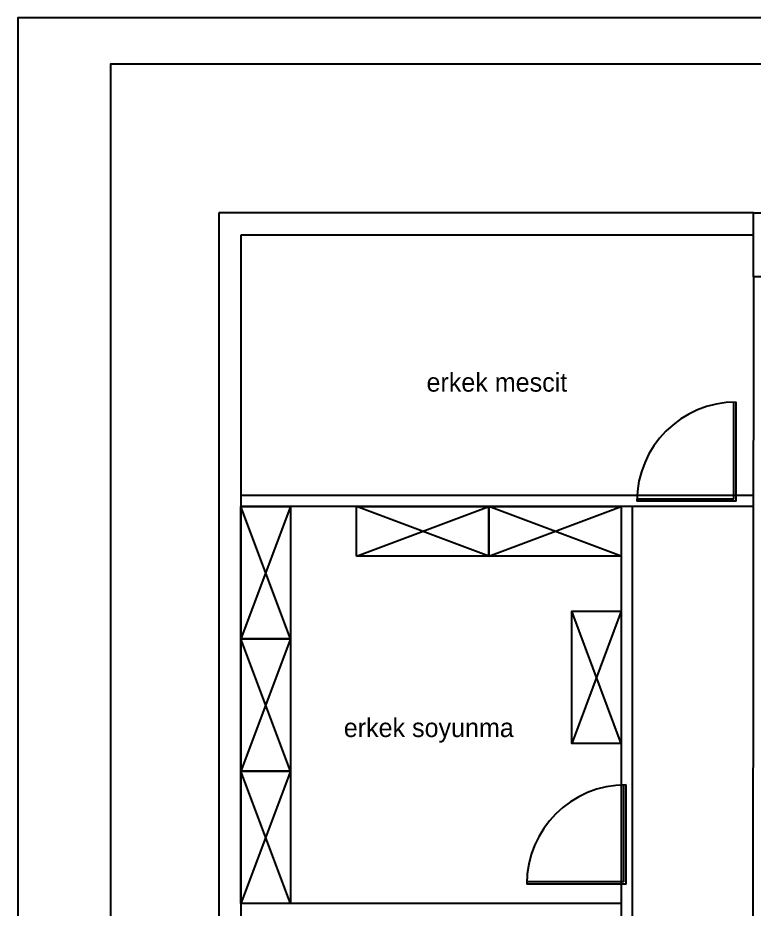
# Model space of a CAD drawing. Header units: millimetres. Extents: x 7703 to 14147, y -5820 to 95.
# Drawn here: x 9992 to 10659, y -3690 to -2882 of the extents above; entities that cross this region are included whole.
import ezdxf

# ---------------------------------------------------------------- set-up
doc = ezdxf.new("R2010")
doc.units = ezdxf.units.MM
doc.layers.add('kapı ABD', color=55, linetype='Continuous')
doc.layers.add('Kıtc-002 Çizgi', color=7, linetype='Continuous')
doc.styles.get("Standard").update_dxf_attribs({"font": 'stylu.ttf', "height": 10})

# ---------------------------------------------------------------- blocks, each defined once
blk = doc.blocks.new('rtyjjkw5')
at = {"layer": 'kapı ABD', "color": 7}
for p, q in [((-2, 2), (-2, 90)), ((0, 0), (0, 90)), ((-2, 2), (-90, 2)), ((0, 0), (-90, 0))]:
    blk.add_line(p, q, dxfattribs=at)
blk.add_arc((0, 0), 90, 90, 180, dxfattribs=at)

msp = doc.modelspace()

# ---------------------------------------------------------------- linework, layer by layer
for p, q in [((10173.89, -3058.72), (10173.89, -4439.1)), ((10193.89, -3078.72), (10193.89, -4419.1)), ((10658.7, -3314.72), (10193.89, -3314.72)), ((10658.69, -3324.72), (10193.89, -3324.72)), ((10238.89, -3444.72), (10193.89, -3324.72)), ((10238.89, -3324.72), (10193.89, -3444.72)), ((10298.89, -3369.72), (10418.89, -3324.72)), ((10418.89, -3369.72), (10298.89, -3324.72)), ((10418.89, -3369.72), (10538.89, -3324.72)), ((10538.89, -3369.72), (10418.89, -3324.72)), ((10538.89, -3324.72), (10538.89, -4419.1)), ((10548.89, -3324.72), (10548.89, -4419.1)), ((10538.89, -3539.72), (10493.89, -3419.72)), ((10538.89, -3419.72), (10493.89, -3539.72)), ((10238.89, -3564.72), (10193.89, -3444.72)), ((10238.89, -3444.72), (10193.89, -3564.72)), ((10238.89, -3684.72), (10193.89, -3564.72)), ((10238.89, -3564.72), (10193.89, -3684.72)), ((10538.89, -3684.72), (10193.89, -3684.72))]:
    msp.add_line(p, q)
for points in [[(9991.63, -5819.7), (14146.63, -5819.7), (14146.63, -2881.82), (9991.63, -2881.82)], [(10075.57, -5777.73), (14104.66, -5777.73), (14104.66, -2923.79), (10075.57, -2923.79)], [(10658.89, -3116.72), (10658.89, -3058.72), (10718.4, -3058.72), (10718.4, -3116.72)], [(10238.89, -3444.72), (10193.89, -3444.72), (10193.89, -3324.72), (10238.89, -3324.72)], [(10298.89, -3369.72), (10298.89, -3324.72), (10418.89, -3324.72), (10418.89, -3369.72)], [(10418.89, -3369.72), (10418.89, -3324.72), (10538.89, -3324.72), (10538.89, -3369.72)], [(10538.89, -3539.72), (10493.89, -3539.72), (10493.89, -3419.72), (10538.89, -3419.72)], [(10238.89, -3564.72), (10193.89, -3564.72), (10193.89, -3444.72), (10238.89, -3444.72)], [(10238.89, -3684.72), (10193.89, -3684.72), (10193.89, -3564.72), (10238.89, -3564.72)]]:
    msp.add_lwpolyline(points, close=True)
at = {"layer": 'Kıtc-002 Çizgi'}
for p, q in [((10658.89, -3058.72), (10173.89, -3058.72)), ((10658.89, -3078.72), (10193.89, -3078.72)), ((10658.89, -3116.72), (10658.27, -3750.72))]:
    msp.add_line(p, q, dxfattribs=at)

# ---------------------------------------------------------------- block references
for p in [(10643.06, -3320.13), (10543.16, -3667.18)]:
    msp.add_blockref('rtyjjkw5', p)

# ---------------------------------------------------------------- texts
for s, p in [('erkek mescit', (10362.27, -3220.72)), ('erkek soyunma', (10287.24, -3533.85))]:
    msp.add_text(s, height=17).set_placement(p)

doc.saveas('drawing.dxf')
